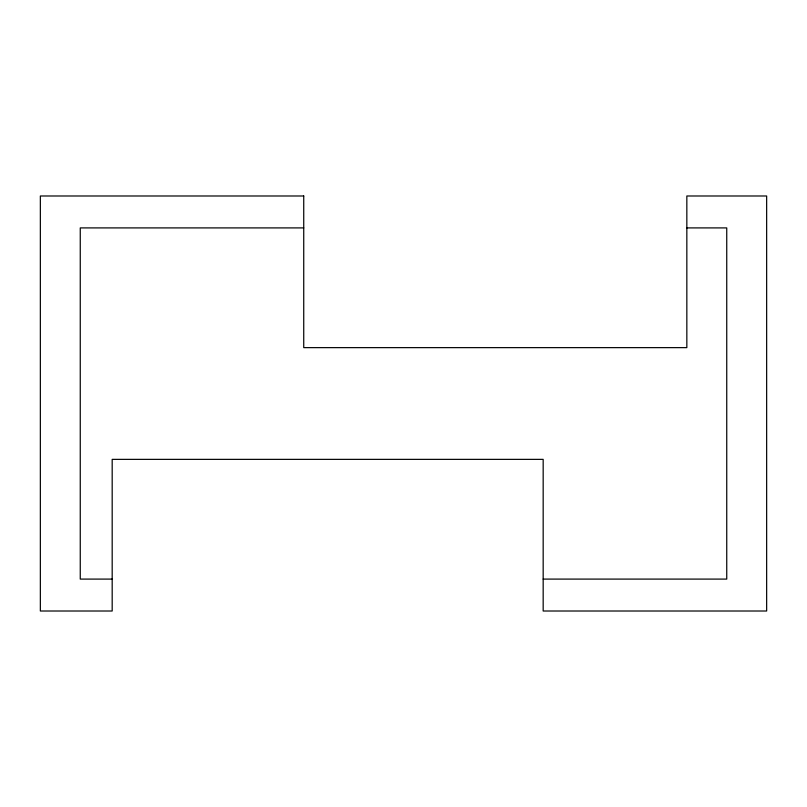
<?xml version="1.0" encoding="UTF-8"?>
<svg xmlns="http://www.w3.org/2000/svg" width="807" height="807" viewBox="0 0 807 807"><rect width="100%" height="100%" fill="white"/><g stroke="black" fill="none" stroke-linecap="round" stroke-linejoin="round"><path stroke-width="1.21" d="M303.735 227.907L80.256 227.907L80.256 579.093L112.183 579.093M686.838 227.907L726.744 227.907L726.744 579.093L543.172 579.093M303.735 195.99L40.35 195.99L40.35 611.01L112.183 611.01L112.183 459.365L543.172 459.365L543.172 611.01L766.65 611.01L766.65 195.99L686.838 195.99L686.838 347.635L303.735 347.635L303.735 195.99"/></g></svg>
